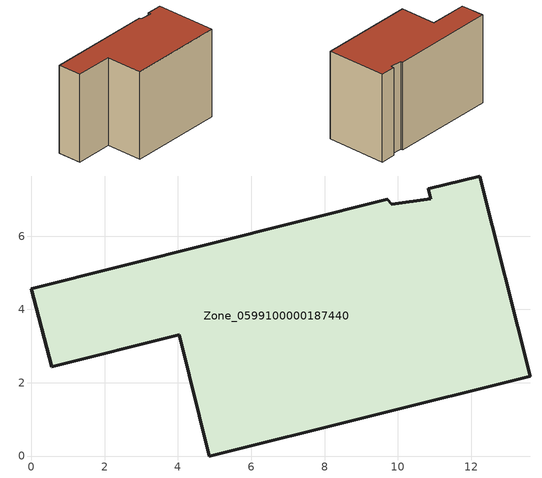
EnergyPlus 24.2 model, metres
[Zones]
Zone_0599100000187440
 floor ground (C_G): 9.83,6.87 10.9,7.02 10.83,7.29 12.23,7.64 13.61,2.18 4.86,0 4.03,3.31 0.55,2.44 0,4.57 9.71,7.01 z0.05
 wall outside (C_F): 4.03,3.31 4.86,0 13.61,2.18 12.23,7.64 10.83,7.29 10.9,7.02 9.83,6.87 9.71,7.01 0,4.57 0.55,2.44 4.03,3.31 z0.05:8.46
 roof outside (C_R): 10.9,7.02 9.83,6.87 9.71,7.01 0,4.57 0.55,2.44 4.03,3.31 4.86,0 13.61,2.18 12.23,7.64 10.83,7.29 z8.46
[BUILDING]
Pand.0599100000187440: North Axis=0; Terrain=City; Loads Convergence Tolerance Value=0.04; Temperature Convergence Tolerance Value=0.4; Solar Distribution=FullExterior; Maximum Number of Warmup Days=25; Minimum Number of Warmup Days=1
[Site:Location]
Rotterdam.The.Hague.AP_ZH_NLD Design_Conditions: Latitude=51.96; Longitude=4.45; Time Zone=1; Elevation=-4.5
[SITE:GROUNDTEMPERATURE:BUILDINGSURFACE]
18, 18, 18, 18, 18, 18, 18, 18, 18, 18, 18, 18
[MATERIAL] Thermal Absorptance=0.9; Solar Absorptance=0.7; Visible Absorptance=0.7
Name | Roughness | Thickness | Conductivity | Density | Specific Heat
G.TC.1975-1991 | MediumSmooth | 0.15 | 0.288461 | 540 | 1210
F.TC.1975-1991 | Rough | 0.3 | 0.230769 | 1920 | 840
R.TC.1975-1991 | MediumRough | 0.2 | 0.153846 | 1500 | 1000
[CONSTRUCTION]
C_G: G.TC.1975-1991
C_F: F.TC.1975-1991
C_R: R.TC.1975-1991
[ZONE]
Zone_0599100000187440: Type=1; Multiplier=1; Ceiling Height=Autocalculate; Volume=Autocalculate; Floor Area=autocalculate; Part of Total Floor Area=Yes
[ZONEINFILTRATION:DESIGNFLOWRATE]
Infil_Zone_0599100000187440: Zone or ZoneList or Space or SpaceList=Zone_0599100000187440; Schedule=AlwaysOn; Design Flow Rate Calculation Method=Flow/Area; Flow Rate per Floor Area=0.003; Constant Term Coefficient=1; Temperature Term Coefficient=0; Velocity Term Coefficient=0; Velocity Squared Term Coefficient=0
[HVACTEMPLATE:ZONE:IDEALLOADSAIRSYSTEM]
Zone_0599100000187440: Maximum Heating Supply Air Temperature=50; Minimum Cooling Supply Air Temperature=13; Maximum Heating Supply Air Humidity Ratio=0.0156; Minimum Cooling Supply Air Humidity Ratio=0.0077; Heating Limit=NoLimit; Cooling Limit=NoLimit; Dehumidification Control Type=ConstantSensibleHeatRatio; Cooling Sensible Heat Ratio=0.7; Dehumidification Setpoint=60; Humidification Control Type=None; Humidification Setpoint=30; Outdoor Air Method=None; Outdoor Air Flow Rate per Person=0.00944; Outdoor Air Flow Rate per Zone Floor Area=0; Outdoor Air Flow Rate per Zone=0; Demand Controlled Ventilation Type=None; Outdoor Air Economizer Type=NoEconomizer; Heat Recovery Type=None; Sensible Heat Recovery Effectiveness=0.7; Latent Heat Recovery Effectiveness=0.65
[ZONECONTROL:THERMOSTAT]
ThermostatControl_Zone_0599100000187440: Zone or ZoneList=Zone_0599100000187440; Control Type Schedule=DualSetpointControlType; Control 1=Thermostat_Zone_0599100000187440; Temperature Difference Between Cutout And Setpoint=0
[THERMOSTATSETPOINT:DUALSETPOINT]
Thermostat_Zone_0599100000187440: Heating Setpoint Temperature Schedule=HeatingSetpoint_Zone_0599100000187440; Cooling Setpoint Temperature Schedule=CoolingSetpoint_Zone_0599100000187440
[SCHEDULE:COMPACT]
HeatingSetpoint_Zone_0599100000187440: Through: 12/31, For: AllDays, Until: 24:00, 21
CoolingSetpoint_Zone_0599100000187440: Through: 12/31, For: AllDays, Until: 24:00, 24
DualSetpointControlType: Through: 12/31, For: AllDays, Until: 24:00, 4
AlwaysOn: Through: 12/31, For: AllDays, Until: 24:00, 1
